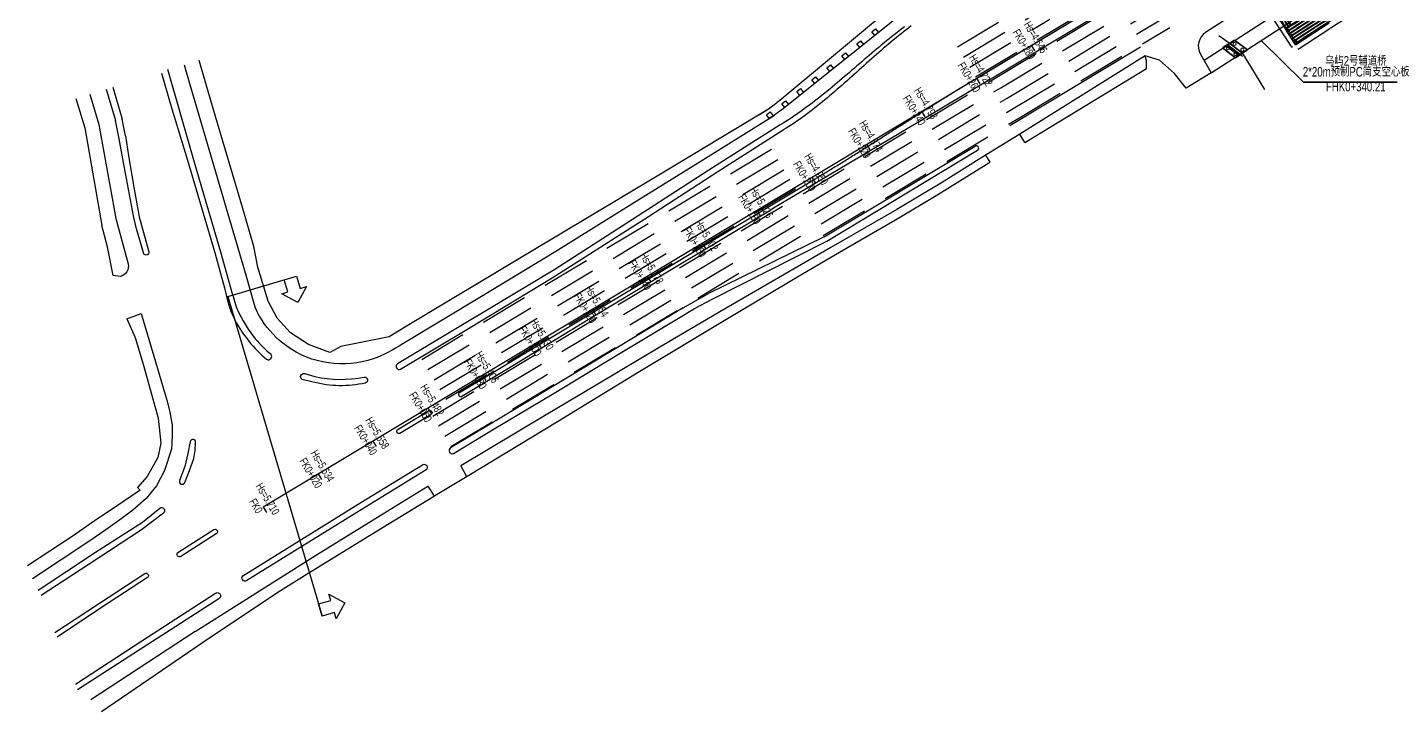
# Model space of a CAD drawing. Extents: x 0 to 558779, y 0 to 2762081.
# Drawn here: x 516468.7 to 516897.7, y 2757346.5 to 2757560.4 of the extents above; entities that cross this region are included whole.
import ezdxf
from ezdxf.enums import TextEntityAlignment as Align

# ---------------------------------------------------------------- set-up
doc = ezdxf.new("R2010")
doc.units = 0
doc.header["$LTSCALE"] = 20
doc.header["$PDMODE"] = 34
for name, pattern in [('CENTER', [2, 1.25, -0.25, 0.25, -0.25]), ('CONTINOUS', [0]), ('DASHED', [19.05, 12.7, -6.35]), ('HIDDEN', [0.375, 0.25, -0.125])]:
    doc.linetypes.add(name, pattern=pattern)
for name, color, linetype in [('B-标线', 8, 'Continuous'), ('DL-机非护栏', 190, 'FENCELINE1'), ('DL-标注', 1, 'Continuous'), ('DL-树池', 110, 'Continuous'), ('DL-非机动车道边线', 6, 'Continuous'), ('L-辅路绿化带', 3, 'Continuous'), ('offset', 7, 'Continuous'), ('QL-桥墩', 191, 'Continuous'), ('XW_丰海路', 7, 'Continuous'), ('分界线', 11, 'Continuous'), ('桩号-丰海路', 7, 'Continuous'), ('细实线', 8, 'Continuous'), ('设计高-丰海路', 7, 'Continuous'), ('设计高-地面高-丰海路', 7, 'Continuous'), ('道路边线', 22, 'Continuous')]:
    doc.layers.add(name, color=color, linetype=linetype)
for name, color, linetype, lineweight in [('Layer1', 1, 'Continuous', 15), ('Layer3', 6, 'CENTER', 9), ('Y粗线', 1, 'CONTINOUS', 35), ('标注', 3, 'Continuous', 15)]:
    doc.layers.add(name, color=color, linetype=linetype, lineweight=lineweight)
doc.styles.get("Standard").update_dxf_attribs({"font": 'fsdb_e.shx', "width": 0.7, "bigfont": 'hzdx.shx'})
doc.linetypes.add('FENCELINE1', pattern='A,6.35,-2.54,[133,ltypeshp.shx,S=2.54,R=0,X=-2.54,Y=0],-2.54,25.4', length=36.83)
doc.dimstyles.new('100-1÷8', dxfattribs={"dimscale": 0.125, "dimtxt": 2.5, "dimasz": 2, "dimexe": 1.25, "dimexo": 1.25, "dimgap": 0.125, "dimtad": 1, "dimdec": 0, "dimlfac": 100, "dimdsep": 46, "dimtxsty": 'Standard', "dimcen": 0.001, "dimclrd": 256, "dimclre": 256, "dimclrt": 7, "dimadec": 4, "dimazin": 2, "dimtfac": 1, "dimtdec": 0, "dimtmove": 1, "dimatfit": 2, "dimfxlon": 1, "dimlwd": -1, "dimlwe": -1, "dimarcsym": 0})

# ---------------------------------------------------------------- blocks, each defined once
blk = doc.blocks.new('shuchi01')
at = {"layer": 'DL-树池', "color": 3}
blk.add_lwpolyline([(-0.75, 1.5), (0.75, 1.5), (0.75, 0), (-0.75, 0)], close=True, dxfattribs=at)
blk = doc.blocks.new('a')
at = {"layer": 'Layer3', "ltscale": 30}
for p, q in [((-1082, 2294), (-766, 2294)), ((-1077, 2281), (-1077, 2305)), ((-777, 2285), (-777, 2301))]:
    blk.add_line(p, q, dxfattribs=at)
at = {"layer": '细实线', "color": 5, "ltscale": 30}
for p, q in [((-1083, 2302), (-1083, 2302)), ((-1082, 2302), (-1083, 2302)), ((-1083, 2299), (-1083, 2302)), ((-1083, 2299), (-1083, 2299)), ((-1082, 2299), (-1083, 2299)), ((-1083, 2290), (-1083, 2290)), ((-1082, 2290), (-1083, 2290)), ((-1083, 2287), (-1083, 2290)), ((-1083, 2287), (-1083, 2287)), ((-1082, 2287), (-1083, 2287)), ((-1082, 2298), (-1082, 2303)), ((-1082, 2303), (-783, 2303)), ((-1082, 2298), (-783, 2298)), ((-1082, 2285), (-1082, 2290)), ((-1082, 2290), (-783, 2290)), ((-1082, 2285), (-783, 2285)), ((-1070, 2298), (-1070, 2298)), ((-1070, 2298), (-1069, 2298)), ((-1070, 2291), (-1069, 2291)), ((-1070, 2290), (-1070, 2291)), ((-1068, 2291), (-1068, 2297)), ((-1068, 2291), (-1068, 2297)), ((-1067, 2298), (-1066, 2298)), ((-1067, 2291), (-1066, 2291)), ((-1065, 2298), (-1065, 2298)), ((-1065, 2290), (-1065, 2291)), ((-929, 2298), (-929, 2298)), ((-929, 2298), (-928, 2298)), ((-929, 2290), (-929, 2291)), ((-929, 2291), (-928, 2291)), ((-927, 2291), (-927, 2297)), ((-927, 2291), (-927, 2297)), ((-926, 2298), (-925, 2298)), ((-926, 2291), (-925, 2291)), ((-924, 2298), (-924, 2298)), ((-924, 2290), (-924, 2291)), ((-798, 2297), (-798, 2298)), ((-798, 2297), (-789, 2297)), ((-798, 2292), (-789, 2292)), ((-798, 2290), (-798, 2292)), ((-788, 2298), (-788, 2298)), ((-788, 2298), (-787, 2298)), ((-788, 2290), (-788, 2291)), ((-788, 2291), (-787, 2291)), ((-786, 2291), (-786, 2297)), ((-786, 2291), (-786, 2297)), ((-785, 2298), (-784, 2298)), ((-785, 2291), (-784, 2291)), ((-783, 2298), (-783, 2303)), ((-783, 2298), (-772, 2298)), ((-783, 2298), (-771, 2298)), ((-783, 2298), (-783, 2298)), ((-783, 2291), (-772, 2291)), ((-783, 2290), (-783, 2291)), ((-783, 2290), (-771, 2290)), ((-783, 2285), (-783, 2290)), ((-771, 2297), (-772, 2298)), ((-771, 2291), (-772, 2291)), ((-771, 2298), (-771, 2298)), ((-771, 2291), (-771, 2298)), ((-771, 2291), (-771, 2297)), ((-771, 2291), (-771, 2290))]:
    blk.add_line(p, q, dxfattribs=at)
for centre, radius, start, end in [((-1070, 2298), 0.25, 180, 270), ((-1070, 2291), 0.25, 90, 180), ((-1069, 2297), 0.5, 0, 90), ((-1069, 2291), 0.5, 270, 0), ((-1067, 2297), 0.5, 90, 180), ((-1067, 2291), 0.5, 180, 270), ((-1066, 2298), 0.25, 270, 0), ((-1066, 2291), 0.25, 0, 90), ((-929, 2298), 0.25, 180, 270), ((-929, 2291), 0.25, 90, 180), ((-928, 2297), 0.5, 0, 90), ((-928, 2291), 0.5, 270, 0), ((-926, 2297), 0.5, 90, 180), ((-926, 2291), 0.5, 180, 270), ((-925, 2298), 0.25, 270, 0), ((-925, 2291), 0.25, 0, 90), ((-789, 2294), 2.5, 270, 90), ((-788, 2298), 0.25, 180, 270), ((-788, 2291), 0.25, 90, 180), ((-787, 2297), 0.5, 0, 90), ((-787, 2291), 0.5, 270, 0), ((-785, 2297), 0.5, 90, 180), ((-785, 2291), 0.5, 180, 270), ((-784, 2298), 0.25, 270, 0), ((-784, 2291), 0.25, 0, 90)]:
    blk.add_arc(centre, radius, start, end, dxfattribs=at)
blk = doc.blocks.new('*U1143')
at = {"layer": 'Layer1', "ltscale": 30, "xscale": 0.009999999776482589, "yscale": 0.009999999776482589, "zscale": 0.009999999776482589, "rotation": 89.9999983127665}
blk.add_blockref('a', (22.93, 9.25), dxfattribs=at)
blk = doc.blocks.new('1')
at = {"color": 0, "linetype": 'ByBlock', "lineweight": -2, "extrusion": (0, 0, -1), "zscale": -1, "rotation": 147.0612917747569}
for p in [(-516885.14, 2757541.26), (-516885.9, 2757541.75), (-516886.65, 2757542.24), (-516886.77, 2757538.74), (-516887.53, 2757539.23), (-516888.29, 2757539.72)]:
    blk.add_blockref('*U1143', p, dxfattribs=at)
blk = doc.blocks.new('3')
at = {"color": 7}
for p, q in [((516889.13, 2757545.66), (516884.09, 2757542.4)), ((516892.39, 2757540.62), (516889.13, 2757545.66)), ((516884.09, 2757542.4), (516887.36, 2757537.36)), ((516887.36, 2757537.36), (516892.39, 2757540.62))]:
    blk.add_line(p, q, dxfattribs=at)
blk = doc.blocks.new('*U1330')
at = {"layer": 'Layer1', "ltscale": 30, "xscale": 0.009999999776482589, "yscale": 0.009999999776482589, "zscale": 0.009999999776482589, "rotation": 89.9999983127665}
blk.add_blockref('a', (22.93, 9.25), dxfattribs=at)
blk = doc.blocks.new('*U1331')
at = {"color": 0, "linetype": 'ByBlock', "lineweight": -2, "transparency": 16777216}
for p in [(0, 0), (0.9, 0), (1.8, 0), (2.7, 0), (3.6, 0), (4.5, 0), (5.4, 0), (0, -3), (0.9, -3), (1.8, -3), (2.7, -3), (3.6, -3), (4.5, -3), (5.4, -3), (0, -6), (0, -9), (0.9, -6), (0.9, -9), (1.8, -6), (1.8, -9), (2.7, -6), (2.7, -9), (3.6, -6), (3.6, -9), (4.5, -6), (4.5, -9), (5.4, -6), (5.4, -9), (0, -12), (0.9, -12), (1.8, -12), (2.7, -12), (3.6, -12), (4.5, -12), (5.4, -12), (0, -15), (0, -18), (0.9, -15), (0.9, -18), (1.8, -15), (1.8, -18), (2.7, -15), (2.7, -18), (3.6, -15), (3.6, -18), (4.5, -15), (4.5, -18), (5.4, -15), (5.4, -18), (0, -21), (0.9, -21), (1.8, -21), (2.7, -21), (3.6, -21), (4.5, -21), (5.4, -21)]:
    blk.add_blockref('*U1330', p, dxfattribs=at)
blk = doc.blocks.new('*D1355')
at = {"layer": 'DEFPOINTS', "color": 0, "transparency": 16777216}
for p in [(516874.95, 2757561.52), (516875.82, 2757560.18), (516864.88, 2757555)]:
    blk.add_point(p, dxfattribs=at)
at = {"layer": 'DL-标注', "transparency": 16777216}
for p, q in [((516865.96, 2757553.79), (516875.61, 2757560.05)), ((516865.58, 2757553.92), (516865.83, 2757553.53))]:
    blk.add_line(p, q, dxfattribs=at)
at = {"layer": 'DL-标注', "linetype": 'ByBlock', "transparency": 16777216}
blk.add_line((516875.65, 2757560.45), (516875.9, 2757560.05), dxfattribs=at)
at = {"layer": 'DL-标注', "transparency": 16777216}
for points in [[(516875.59, 2757560.08), (516875.63, 2757560.01), (516875.82, 2757560.18)], [(516865.94, 2757553.83), (516865.98, 2757553.76), (516865.75, 2757553.66)]]:
    blk.add_solid(points, dxfattribs=at)
at = {"layer": 'DL-标注', "color": 7, "transparency": 16777216, "insert": (516870.69, 2757557.07), "char_height": 0.312, "attachment_point": 5, "rotation": 32.9387}
blk.add_mtext('1200', dxfattribs=at)
blk = doc.blocks.new('*D1356')
at = {"layer": 'DEFPOINTS', "color": 0, "transparency": 16777216}
for p in [(516885.02, 2757568.05), (516885.89, 2757566.71), (516874.95, 2757561.52)]:
    blk.add_point(p, dxfattribs=at)
at = {"layer": 'DL-标注', "transparency": 16777216}
for p, q in [((516876.03, 2757560.32), (516885.68, 2757566.57)), ((516875.65, 2757560.45), (516875.9, 2757560.05))]:
    blk.add_line(p, q, dxfattribs=at)
at = {"layer": 'DL-标注', "linetype": 'ByBlock', "transparency": 16777216}
blk.add_line((516885.72, 2757566.97), (516885.98, 2757566.58), dxfattribs=at)
at = {"layer": 'DL-标注', "transparency": 16777216}
for points in [[(516885.66, 2757566.61), (516885.7, 2757566.54), (516885.89, 2757566.71)], [(516876.01, 2757560.35), (516876.05, 2757560.28), (516875.82, 2757560.18)]]:
    blk.add_solid(points, dxfattribs=at)
at = {"layer": 'DL-标注', "color": 7, "transparency": 16777216, "insert": (516880.76, 2757563.59), "char_height": 0.312, "attachment_point": 5, "rotation": 32.9387}
blk.add_mtext('1200', dxfattribs=at)
blk = doc.blocks.new('*D1358')
at = {"layer": 'DEFPOINTS', "color": 0, "transparency": 16777216}
for p in [(516858.36, 2757565.07), (516860.35, 2757559.21), (516861.62, 2757560.04)]:
    blk.add_point(p, dxfattribs=at)
at = {"layer": 'DL-标注', "transparency": 16777216}
for p, q in [((516857.35, 2757564.41), (516856.95, 2757564.16)), ((516857.22, 2757564.03), (516860.21, 2757559.42))]:
    blk.add_line(p, q, dxfattribs=at)
at = {"layer": 'DL-标注', "linetype": 'ByBlock', "transparency": 16777216}
blk.add_line((516860.61, 2757559.38), (516860.22, 2757559.13), dxfattribs=at)
at = {"layer": 'DL-标注', "transparency": 16777216}
for points in [[(516857.25, 2757564.06), (516857.18, 2757564.01), (516857.08, 2757564.24)], [(516860.25, 2757559.44), (516860.18, 2757559.4), (516860.35, 2757559.21)]]:
    blk.add_solid(points, dxfattribs=at)
at = {"layer": 'DL-标注', "color": 7, "transparency": 16777216, "insert": (516858.86, 2757561.82), "char_height": 0.312, "attachment_point": 5, "rotation": 302.9645}
blk.add_mtext('600', dxfattribs=at)
blk = doc.blocks.new('*D1359')
at = {"layer": 'DEFPOINTS', "color": 0, "transparency": 16777216}
for p in [(516861.62, 2757560.03), (516863.61, 2757554.18), (516864.88, 2757555)]:
    blk.add_point(p, dxfattribs=at)
at = {"layer": 'DL-标注', "transparency": 16777216}
for p, q in [((516860.61, 2757559.38), (516860.22, 2757559.13)), ((516860.48, 2757559), (516863.47, 2757554.39))]:
    blk.add_line(p, q, dxfattribs=at)
at = {"layer": 'DL-标注', "linetype": 'ByBlock', "transparency": 16777216}
blk.add_line((516863.87, 2757554.35), (516863.48, 2757554.09), dxfattribs=at)
at = {"layer": 'DL-标注', "transparency": 16777216}
for points in [[(516860.52, 2757559.02), (516860.45, 2757558.98), (516860.35, 2757559.21)], [(516863.51, 2757554.41), (516863.44, 2757554.36), (516863.61, 2757554.18)]]:
    blk.add_solid(points, dxfattribs=at)
at = {"layer": 'DL-标注', "color": 7, "transparency": 16777216, "insert": (516862.12, 2757556.79), "char_height": 0.312, "attachment_point": 5, "rotation": 302.9387}
blk.add_mtext('600', dxfattribs=at)

msp = doc.modelspace()

# ---------------------------------------------------------------- linework, layer by layer
for p, q in [((516861.618, 2757560.034), (516872.108, 2757566.831)), ((516864.88, 2757554.998), (516875.371, 2757561.795)), ((516844.412, 2757555.262), (516840.887, 2757557.74)), ((516864.88, 2757554.998), (516861.618, 2757560.034)), ((516843.757, 2757554.838), (516847.494, 2757552.016)), ((516843.757, 2757554.838), (516847.494, 2757552.016)), ((516848.148, 2757552.44), (516855.214, 2757541.036)), ((516847.477, 2757552.005), (516848.274, 2757551.401))]:
    msp.add_line(p, q)
at = {"color": 1}
msp.add_line((516862.037, 2757560.306), (516865.3, 2757555.27), dxfattribs=at)
at = {"color": 5}
for centre in [(516862.581, 2757559.466), (516864.756, 2757556.109)]:
    msp.add_circle(centre, 0.4, dxfattribs=at)
at = {"layer": 'B-标线', "linetype": 'HIDDEN', "ltscale": 3}
for p, q in [((516759.233, 2757554.348), (516810.6, 2757585.241)), ((516761.166, 2757551.134), (516812.532, 2757582.027)), ((516763.099, 2757547.921), (516814.465, 2757578.813)), ((516764.902, 2757544.921), (516816.269, 2757575.814)), ((516770.991, 2757544.499), (516818.073, 2757572.815)), ((516772.795, 2757541.499), (516819.877, 2757569.815)), ((516774.728, 2757538.286), (516821.809, 2757566.602)), ((516776.66, 2757535.072), (516823.742, 2757563.388)), ((516778.464, 2757532.073), (516825.546, 2757560.389)), ((516595.315, 2757438.844), (516770.991, 2757544.499)), ((516597.119, 2757435.844), (516772.795, 2757541.499)), ((516599.052, 2757432.631), (516774.728, 2757538.286)), ((516600.985, 2757429.417), (516776.66, 2757535.072)), ((516717.343, 2757495.314), (516778.464, 2757532.073)), ((516591.903, 2757456.629), (516706.527, 2757525.566)), ((516593.836, 2757453.415), (516708.46, 2757522.353)), ((516595.768, 2757450.202), (516710.393, 2757519.139)), ((516597.572, 2757447.202), (516712.196, 2757516.14)), ((516599.376, 2757444.203), (516714, 2757513.141))]:
    msp.add_line(p, q, dxfattribs=at)
at = {"layer": 'DL-机非护栏', "color": 2, "linetype": 'FENCELINE1', "ltscale": 0.2}
msp.add_line((516775.58, 2757529.767), (516816.426, 2757554.333), dxfattribs=at)
at = {"layer": 'DL-非机动车道边线'}
for p, q in [((516488.171, 2757539.543), (516490.97, 2757530.041)), ((516490.97, 2757530.041), (516496.279, 2757500.68))]:
    msp.add_line(p, q, dxfattribs=at)
at = {"layer": 'DL-非机动车道边线', "flags": 128}
for points in [[(516859.581, 2757645.956), (516832.933, 2757627.991, -0.1111475), (516812.474, 2757620.014, 0.2177362), (516774.547, 2757595.21), (516767.424, 2757583.921, -0.1170862), (516760.822, 2757577.457), (516752.261, 2757572.305, 0.032784), (516746.882, 2757568.568), (516704.353, 2757534.679, -0.0285502), (516699.695, 2757531.384)], [(516702.118, 2757532.898), (516678.829, 2757518.341), (516657.539, 2757505.112), (516633.77, 2757490.364), (516610.547, 2757476.249), (516585.947, 2757461.453, -0.0532883), (516576.711, 2757456.783, -0.1193891), (516562.742, 2757455.493, -0.1204316), (516549.632, 2757460.809, -0.0936687), (516542.016, 2757468.837, -0.0853613), (516539.409, 2757474.45), (516537.088, 2757482.486)]]:
    msp.add_lwpolyline(points, format="xyb", dxfattribs=at)
at = {"layer": 'DL-非机动车道边线'}
for points in [[(516876.795, 2757584.702), (516836.768, 2757558.769, 0.3984028), (516835.15, 2757552.086), (516838.526, 2757546.205), (516830.711, 2757541.387), (516827.105, 2757545.952), (516822.344, 2757550.19), (516817.916, 2757551.471), (516778.707, 2757527.014), (516766.913, 2757519.755), (516754.224, 2757511.859), (516740.288, 2757503.46), (516719.686, 2757491.549), (516685.058, 2757471.486), (516666.806, 2757460.789), (516646.897, 2757448.923), (516630.741, 2757439.244), (516604.122, 2757423.296), (516605.888, 2757419.98)], [(516496.279, 2757500.68), (516500.123, 2757486.494, -0.4378854), (516497.652, 2757482.559), (516495.472, 2757482.834)]]:
    msp.add_lwpolyline(points, format="xyb", dxfattribs=at)
for points in [[(516537.088, 2757482.486), (516530.875, 2757503.784), (516519.557, 2757542.461), (516517.723, 2757548.638)], [(516499.73, 2757469.329), (516504.194, 2757470.923), (516509.316, 2757453.737), (516512.219, 2757443.88), (516513.132, 2757440.67), (516513.877, 2757436.071), (516513.947, 2757432.649), (516513.663, 2757428.513), (516511.532, 2757421.881), (516508.998, 2757417.078), (516505.755, 2757413.14), (516501.647, 2757409.486), (516497.538, 2757406.505), (516493.241, 2757403.376), (516488.15, 2757399.937), (516470.246, 2757387.979)], [(516521.107, 2757371.541), (516558.989, 2757395.532), (516580.218, 2757408.651), (516593.747, 2757416.957), (516595.739, 2757413.844)], [(516521.107, 2757371.541), (516488.505, 2757350.228)]]:
    msp.add_lwpolyline(points, dxfattribs=at)
at = {"layer": 'L-辅路绿化带'}
for p, q in [((516765.16, 2757544.493), (516816.527, 2757575.386)), ((516770.733, 2757544.927), (516817.815, 2757573.243)), ((516493.32, 2757541.127, 803606.774), (516496.185, 2757531.326, 954100)), ((516495.34, 2757541.749), (516498.303, 2757531.692)), ((516499.356, 2757526.531, 954100), (516498.303, 2757531.692)), ((516717.608, 2757494.889), (516764.746, 2757523.239)), ((516718.394, 2757493.625), (516765.532, 2757521.974)), ((516603.727, 2757446.236), (516714.258, 2757512.712)), ((516717.608, 2757494.889), (516681.502, 2757477.202)), ((516682.571, 2757475.484), (516718.394, 2757493.625)), ((516673.554, 2757472.718), (516681.502, 2757477.202))]:
    msp.add_line(p, q, dxfattribs=at)
at = {"layer": 'L-辅路绿化带', "flags": 128}
msp.add_lwpolyline([(516744.814, 2757560.861), (516744.01, 2757560.257), (516743.21, 2757559.646), (516742.415, 2757559.029), (516741.623, 2757558.404), (516740.836, 2757557.774), (516740.052, 2757557.137), (516739.271, 2757556.495), (516738.493, 2757555.848), (516737.718, 2757555.196), (516736.946, 2757554.54), (516736.176, 2757553.879), (516735.409, 2757553.215), (516734.643, 2757552.548), (516733.88, 2757551.877), (516733.117, 2757551.205), (516732.356, 2757550.529), (516731.597, 2757549.853), (516730.838, 2757549.174), (516730.079, 2757548.495), (516729.322, 2757547.814), (516728.564, 2757547.134), (516727.806, 2757546.453), (516727.049, 2757545.773), (516726.29, 2757545.093), (516725.531, 2757544.415), (516724.772, 2757543.738), (516724.011, 2757543.063), (516723.249, 2757542.39), (516722.485, 2757541.72), (516721.719, 2757541.052), (516720.952, 2757540.388), (516720.182, 2757539.728), (516719.41, 2757539.071), (516718.635, 2757538.419), (516717.858, 2757537.772), (516717.077, 2757537.13), (516716.293, 2757536.493), (516715.505, 2757535.862), (516714.714, 2757535.238), (516713.919, 2757534.62), (516713.119, 2757534.009), (516712.315, 2757533.405), (516711.507, 2757532.809), (516710.693, 2757532.222), (516709.875, 2757531.642), (516709.051, 2757531.072), (516708.222, 2757530.51), (516707.387, 2757529.958), (516706.546, 2757529.416), (516705.699, 2757528.885), (516704.845, 2757528.364), (516704.828, 2757528.353)], dxfattribs=at)
at = {"layer": 'L-辅路绿化带'}
for points in [[(516510.582, 2757546.102), (516513.861, 2757534.962), (516518.662, 2757518.854), (516527.382, 2757489.644), (516529.198, 2757482.711), (516530.231, 2757478.955)], [(516532.867, 2757476.68), (516529.157, 2757490.128), (516520.858, 2757518.21), (516512.573, 2757547.284)], [(516700.44, 2757502.998), (516701.771, 2757503.976), (516709.196, 2757508.366), (516741.434, 2757527.505), (516763.435, 2757540.726), (516770.733, 2757544.927)], [(516700.44, 2757502.998), (516667.749, 2757483.379), (516643.914, 2757468.95), (516618.951, 2757453.8), (516604.438, 2757445.054)]]:
    msp.add_lwpolyline(points, dxfattribs=at)
at = {"layer": 'L-辅路绿化带', "flags": 128}
for points in [[(516714.258, 2757512.712, 0.0008055), (516715.97, 2757513.746, 0.00075), (516717.679, 2757514.785, 0.0006944), (516719.385, 2757515.828, 0.0006388), (516721.089, 2757516.877, 0.0005832), (516722.789, 2757517.93, 0.0005277), (516724.488, 2757518.986, 0.0004721), (516726.184, 2757520.046, 0.0004165), (516727.879, 2757521.109, 0.000361), (516729.572, 2757522.174, 0.0003054), (516731.263, 2757523.242, 0.0002499), (516732.954, 2757524.312, 0.0001943), (516734.643, 2757525.383, 0.0001388), (516736.332, 2757526.456, 0.0000833), (516738.021, 2757527.529, 0.0000278), (516739.709, 2757528.602, -0.0000278), (516741.397, 2757529.676, -0.0000833), (516743.086, 2757530.749, -0.0001388), (516744.774, 2757531.822, -0.0001943), (516746.464, 2757532.893, -0.0002499), (516748.154, 2757533.963, -0.0003054), (516749.846, 2757535.03, -0.000361), (516751.539, 2757536.096, -0.0004165), (516753.234, 2757537.159, -0.0004721), (516754.93, 2757538.219, -0.0005276), (516756.629, 2757539.275, -0.0005832), (516758.329, 2757540.328, -0.0006388), (516760.033, 2757541.376, -0.0006944), (516761.739, 2757542.42, -0.00075), (516763.448, 2757543.459, -0.0008055), (516765.16, 2757544.493), (516765.16, 2757544.493)], [(516703.905, 2757529.927), (516681.612, 2757515.73), (516655.992, 2757499.213), (516633.418, 2757484.729), (516584.281, 2757455.191, 0.866803), (516585.24, 2757453.517), (516606.456, 2757466.232), (516632.631, 2757482.075), (516662.719, 2757501.335), (516684.381, 2757515.314), (516704.847, 2757528.361)]]:
    msp.add_lwpolyline(points, format="xyb", dxfattribs=at)
at = {"layer": 'L-辅路绿化带', "elevation": 954100}
msp.add_lwpolyline([(516499.356, 2757526.531), (516500.315, 2757520.273), (516502.076, 2757509.784), (516503.625, 2757501.219), (516506.582, 2757490.289, -0.8818982), (516505.012, 2757489.645), (516502.811, 2757497.437), (516501.813, 2757501.532), (516500.251, 2757509.783), (516498.74, 2757518.186), (516497.354, 2757525.534), (516496.185, 2757531.326)], format="xyb", dxfattribs=at)
at = {"layer": 'L-辅路绿化带'}
for points in [[(516530.231, 2757478.955), (516531.013, 2757475.831), (516531.698, 2757473.307), (516532.266, 2757471.688), (516533.567, 2757468.821, 0.0950084), (516543.419, 2757456.665, 4.2131754)], [(516532.867, 2757476.68), (516533.913, 2757473.053), (516534.676, 2757471.346), (516536.069, 2757468.667), (516537.667, 2757466.076), (516539.87, 2757463.077, 0.0553258), (516544.808, 2757458.211, 62.1340389)], [(516673.554, 2757472.718), (516665.077, 2757467.596), (516644.434, 2757455.096), (516613.786, 2757436.682), (516600.898, 2757428.952, 0.942688), (516601.805, 2757427.215), (516614.483, 2757434.869), (516633.273, 2757446.076), (516652.263, 2757457.59), (516672.078, 2757469.535), (516677.097, 2757472.481), (516682.571, 2757475.484)], [(516555.332, 2757452.161), (516558.504, 2757451.266, 0.1055208), (516573.926, 2757451.095, -0.9349886), (516574.232, 2757449.208, -0.1169637), (516558.004, 2757449.495), (516554.536, 2757450.362, -0.9067064), (516555.332, 2757452.161, -2.7275754)], [(516584.234, 2757434.644), (516593.956, 2757440.574, -0.9991513), (516594.743, 2757439.285), (516584.992, 2757433.416, -0.6511703), (516584.22, 2757434.635, 2.280922)], [(516519.58, 2757430.987), (516518.861, 2757427.242), (516517.865, 2757423.087), (516516.232, 2757418.803, 0.9850376), (516517.912, 2757418.133), (516519.371, 2757421.836), (516520.684, 2757425.606), (516521.138, 2757428.165), (516521.243, 2757430.689, 0.8617114), (516519.584, 2757431.007, 0.8112524)], [(516593.217, 2757422.072), (516571.574, 2757408.809), (516537.232, 2757387.462, -0.8607559), (516535.963, 2757388.952), (516572.862, 2757411.877), (516592.137, 2757423.69, -0.9623297), (516593.217, 2757422.072, -6.4833688)], [(516472.075, 2757384.477), (516489.984, 2757396.338), (516504.631, 2757405.757), (516510.025, 2757410.089, -1.0228835), (516511.17, 2757408.594), (516504.339, 2757403.358), (516487.658, 2757392.441), (516472.986, 2757382.778)], [(516515.697, 2757396.24), (516526.916, 2757403.418, -1.078615), (516527.636, 2757402.079), (516516.667, 2757394.999, -0.9134039), (516515.697, 2757396.24, -2.5775736)], [(516477.215, 2757371.208), (516490.909, 2757380.252), (516505.38, 2757389.642, -0.9954942), (516506.192, 2757388.403), (516491.864, 2757379.014), (516477.956, 2757369.744)], [(516483.751, 2757355.112), (516504.42, 2757368.61), (516527.475, 2757383.549, -1.0445059), (516528.491, 2757381.82), (516506.27, 2757367.541), (516484.303, 2757353.281)]]:
    msp.add_lwpolyline(points, format="xyb", dxfattribs=at)
for centre, radius, start, end in [((516765.139, 2757522.607), 0.745, 301.89232, 121.89232), ((516543.962, 2757457.574), 1.059, 239.13674, 36.96889), ((516604.082, 2757445.645), 0.69, 121.02363, 301.02363)]:
    msp.add_arc(centre, radius, start, end, dxfattribs=at)
at = {"layer": 'offset', "color": 3, "ltscale": 5, "flags": 128}
msp.add_lwpolyline([(516742.657, 2757560.565), (516741.855, 2757559.959), (516741.057, 2757559.346), (516740.262, 2757558.728), (516739.47, 2757558.104), (516738.681, 2757557.475), (516737.895, 2757556.842), (516737.111, 2757556.205), (516736.33, 2757555.564), (516735.551, 2757554.919), (516734.774, 2757554.27), (516733.999, 2757553.619), (516733.225, 2757552.966), (516732.452, 2757552.309), (516731.681, 2757551.651), (516730.911, 2757550.992), (516730.142, 2757550.331), (516729.373, 2757549.669), (516728.605, 2757549.006), (516727.836, 2757548.343), (516727.068, 2757547.68), (516726.3, 2757547.018), (516725.531, 2757546.356), (516724.762, 2757545.695), (516723.991, 2757545.035), (516723.22, 2757544.377), (516722.448, 2757543.721), (516721.674, 2757543.067), (516720.899, 2757542.416), (516720.122, 2757541.768), (516719.343, 2757541.123), (516718.561, 2757540.481), (516717.778, 2757539.844), (516716.992, 2757539.211), (516716.203, 2757538.582), (516715.411, 2757537.959), (516714.616, 2757537.341), (516713.818, 2757536.728), (516713.016, 2757536.121), (516712.21, 2757535.52), (516711.4, 2757534.926), (516710.586, 2757534.339), (516709.768, 2757533.759), (516708.946, 2757533.187), (516708.118, 2757532.622), (516707.286, 2757532.066), (516706.449, 2757531.518), (516705.606, 2757530.979), (516704.757, 2757530.449), (516703.904, 2757529.929)], dxfattribs=at)
at = {"layer": 'QL-桥墩', "lineweight": 35}
for p in [(516854.164, 2757556.337), (516896.67, 2757543.329)]:
    msp.add_line(p, (516867.366, 2757543.329), dxfattribs=at)
at = {"layer": 'XW_丰海路', "color": 4}
msp.add_line((516542.352, 2757410.491), (516816.527, 2757575.386), dxfattribs=at)
at = {"layer": 'Y粗线'}
for p, q in [((516845.836, 2757556.423), (516842.06, 2757553.976)), ((516842.06, 2757553.976), (516846.136, 2757550.898)), ((516843.321, 2757554.555), (516847.057, 2757551.733)), ((516843.74, 2757554.827), (516847.477, 2757552.005)), ((516844.496, 2757555.316), (516848.232, 2757552.494)), ((516845.836, 2757556.423), (516849.913, 2757553.345)), ((516849.913, 2757553.345), (516846.136, 2757550.898)), ((516847.56, 2757552.059), (516847.057, 2757551.733))]:
    msp.add_line(p, q, dxfattribs=at)
at = {"layer": '分界线'}
for q in [(516552.789, 2757482.657), (516560.755, 2757376.321)]:
    msp.add_line((516531.294, 2757476.324), q, dxfattribs=at)
for points in [[(516553.131, 2757474.418), (516548.164, 2757477.124), (516550.082, 2757477.689), (516548.952, 2757481.526), (516552.789, 2757482.657), (516553.919, 2757478.82), (516555.838, 2757479.385), (516553.131, 2757474.418)], [(516567.864, 2757380.5), (516565.157, 2757375.533), (516564.592, 2757377.451), (516560.755, 2757376.321), (516559.625, 2757380.158), (516563.461, 2757381.288), (516562.896, 2757383.207), (516567.864, 2757380.5)]]:
    msp.add_lwpolyline(points, dxfattribs=at)
at = {"layer": '标注', "linetype": 'DASHED', "ltscale": 40}
for p, q in [((516843.404, 2757554.609), (516847.141, 2757551.787)), ((516844.412, 2757555.262), (516848.148, 2757552.44))]:
    msp.add_line(p, q, dxfattribs=at)
at = {"layer": '标注', "linetype": 'ByBlock'}
for centre in [(516843.748, 2757553.879), (516845.846, 2757555.238), (516846.126, 2757552.083), (516848.224, 2757553.442)]:
    msp.add_ellipse(centre, major_axis=(-0.272, 0.42), ratio=0.9999999, dxfattribs=at)
at = {"layer": '设计高-地面高-丰海路', "color": 7}
for p, q in [((516782.299, 2757554.801), (516783.33, 2757553.087)), ((516765.16, 2757544.493), (516766.191, 2757542.779)), ((516748.021, 2757534.185), (516749.052, 2757532.471)), ((516730.882, 2757523.877), (516731.913, 2757522.163)), ((516713.743, 2757513.569), (516714.774, 2757511.855)), ((516696.604, 2757503.261), (516697.634, 2757501.547)), ((516679.465, 2757492.954), (516680.495, 2757491.24)), ((516662.326, 2757482.646), (516663.356, 2757480.932)), ((516645.186, 2757472.338), (516646.217, 2757470.624)), ((516628.047, 2757462.03), (516629.078, 2757460.316)), ((516610.908, 2757451.722), (516611.939, 2757450.008)), ((516593.769, 2757441.414), (516594.8, 2757439.7)), ((516576.63, 2757431.107), (516577.661, 2757429.393)), ((516559.491, 2757420.799), (516560.522, 2757419.085)), ((516542.352, 2757410.491), (516543.383, 2757408.777))]:
    msp.add_line(p, q, dxfattribs=at)
at = {"layer": '道路边线'}
for p, q in [((516838.526, 2757546.205), (516896.077, 2757583.492)), ((516703.722, 2757537.633), (516744.44, 2757571.583)), ((516483.87, 2757538.219), (516486.582, 2757529.014)), ((516486.582, 2757529.014), (516491.925, 2757498.492)), ((516780.274, 2757524.45), (516778.691, 2757527.004)), ((516769.473, 2757518.288), (516768.131, 2757520.456))]:
    msp.add_line(p, q, dxfattribs=at)
for points in [[(516883.373, 2757588.356), (516887.184, 2757582.973), (516836.332, 2757550.027)], [(516700.754, 2757535.166), (516664.921, 2757513.635), (516625.075, 2757489.704), (516586.768, 2757466.75), (516581.757, 2757463.722), (516566.634, 2757460.671), (516563.139, 2757458.746), (516556.479, 2757461.24), (516550.881, 2757464.95), (516546.705, 2757469.551), (516543.912, 2757474.823), (516540.633, 2757485.499), (516539.385, 2757491.932), (516535.97, 2757503.828), (516527.5, 2757532.564), (516522.337, 2757550.058)], [(516780.274, 2757524.45), (516799.169, 2757535.871), (516818.347, 2757547.547), (516818.29, 2757550.096), (516817.916, 2757551.471)], [(516753.083, 2757508.135), (516769.018, 2757518.029), (516769.473, 2757518.288)], [(516523.35, 2757368.169), (516546.875, 2757383.816), (516555.272, 2757389.064), (516573.658, 2757400.45), (516597.233, 2757414.75), (516606.593, 2757420.406), (516634.256, 2757437.253), (516659.5, 2757452.609), (516687.396, 2757469.446), (516710.857, 2757483.371), (516722.413, 2757490.141), (516739.691, 2757500.125), (516739.914, 2757500.25), (516753.083, 2757508.135)], [(516495.472, 2757482.834), (516493.67, 2757491.826), (516491.925, 2757498.492)], [(516499.73, 2757469.329), (516502.353, 2757463.447), (516505.03, 2757454.39), (516509.562, 2757438.208), (516510.363, 2757430.4), (516509.484, 2757425.911), (516506.083, 2757420.005), (516503.07, 2757416.574), (516503.939, 2757415.72), (516496.746, 2757410.845), (516490.568, 2757406.76), (516482.714, 2757401.28), (516468.707, 2757392.123)], [(516491.814, 2757346.532), (516523.35, 2757368.169)]]:
    msp.add_lwpolyline(points, dxfattribs=at)
msp.add_arc((516671.702, 2757576.035), 50, 300.99267, 309.821, dxfattribs=at)

# ---------------------------------------------------------------- block references
at = {"color": 1, "rotation": 122.938712872827}
msp.add_blockref('*U1331', (516865.952, 2757556.063), dxfattribs=at)
for name in ['3', '1']:
    msp.add_blockref(name, (-25.739, 22.673))
at = {"layer": 'DL-树池', "color": 7}
for p, rotation in [((516734.008, 2757558.309), 38.54917048500208), ((516724.624, 2757550.832), 38.54917048500208), ((516729.316, 2757554.57), 38.54917048500208), ((516719.937, 2757547.086), 39.23243687484445), ((516715.239, 2757543.353), 38.54917048500208), ((516710.547, 2757539.614), 38.54917045166587), ((516705.88, 2757535.842), 38.30609627299491), ((516701.031, 2757532.31), 34.99533671548162)]:
    msp.add_blockref('shuchi01', p, dxfattribs=dict(at, rotation=rotation))

# ---------------------------------------------------------------- texts
at = {"layer": 'QL-桥墩', "lineweight": 35, "width": 0.75}
for s, p in [('2*20m预制PC简支空心板', (516883.823, 2757544.141)), ('乌屿2号辅道桥', (516883.676, 2757547.543)), ('FHK0+340.21', (516883.679, 2757539.513))]:
    msp.add_text(s, height=3, dxfattribs=at).set_placement(p, align=Align.BOTTOM_CENTER)
at = {"layer": '桩号-丰海路', "color": 7, "width": 0.75}
for s, p in [('FK0+280', (516781.13, 2757555.775)), ('FK0+260', (516763.991, 2757545.467)), ('FK0+240', (516746.852, 2757535.159)), ('FK0+220', (516729.713, 2757524.851)), ('FK0+200', (516712.573, 2757514.543)), ('FK0+180', (516695.434, 2757504.236)), ('FK0+160', (516678.295, 2757493.928)), ('FK0+140', (516661.156, 2757483.62)), ('FK0+120', (516644.017, 2757473.312)), ('FK0+100', (516626.878, 2757463.004)), ('FK0+080', (516609.739, 2757452.696)), ('FK0+060', (516592.6, 2757442.389)), ('FK0+040', (516575.461, 2757432.081)), ('FK0+020', (516558.322, 2757421.773)), ('FK0', (516541.182, 2757411.465))]:
    msp.add_text(s, height=2.5, rotation=301.02363, dxfattribs=at).set_placement(p, align=Align.TOP_CENTER)
at = {"layer": '设计高-丰海路', "color": 7, "width": 0.75}
for s, p in [('Hs=4.646', (516781.987, 2757556.29)), ('Hs=4.722', (516764.848, 2757545.982)), ('Hs=4.798', (516747.709, 2757535.674)), ('Hs=4.874', (516730.569, 2757525.367)), ('Hs=4.950', (516713.43, 2757515.059)), ('Hs=5.026', (516696.291, 2757504.751)), ('Hs=5.102', (516679.152, 2757494.443)), ('Hs=5.178', (516662.013, 2757484.135)), ('Hs=5.254', (516644.874, 2757473.827)), ('Hs=5.330', (516627.735, 2757463.52)), ('Hs=5.406', (516610.596, 2757453.212)), ('Hs=5.482', (516593.457, 2757442.904)), ('Hs=5.558', (516576.318, 2757432.596)), ('Hs=5.634', (516559.179, 2757422.288)), ('Hs=5.710', (516542.039, 2757411.98))]:
    msp.add_text(s, height=2.5, rotation=301.02363, dxfattribs=at).set_placement(p, align=Align.BOTTOM_CENTER)

# ---------------------------------------------------------------- dimensions: what is measured, and where the dimension line sits
at = {"layer": 'DL-标注'}
for p1, p2, distance, picture, middle in [((516874.951, 2757561.523), (516885.022, 2757568.048), -1.596, '*D1356', (516880.761, 2757563.59)), ((516858.355, 2757565.069), (516861.62, 2757560.035), -1.516, '*D1358', (516858.86, 2757561.821)), ((516864.88, 2757554.998), (516874.951, 2757561.523), -1.596, '*D1355', (516870.69, 2757557.065)), ((516861.618, 2757560.034), (516864.88, 2757554.998), -1.513, '*D1359', (516862.123, 2757556.787))]:
    dim = msp.add_aligned_dim(p1=p1, p2=p2, distance=distance, dimstyle='100-1÷8', dxfattribs=at)
    dim.commit()
    dim.dimension.update_dxf_attribs({"geometry": picture, "text_midpoint": middle})

doc.saveas('drawing.dxf')
